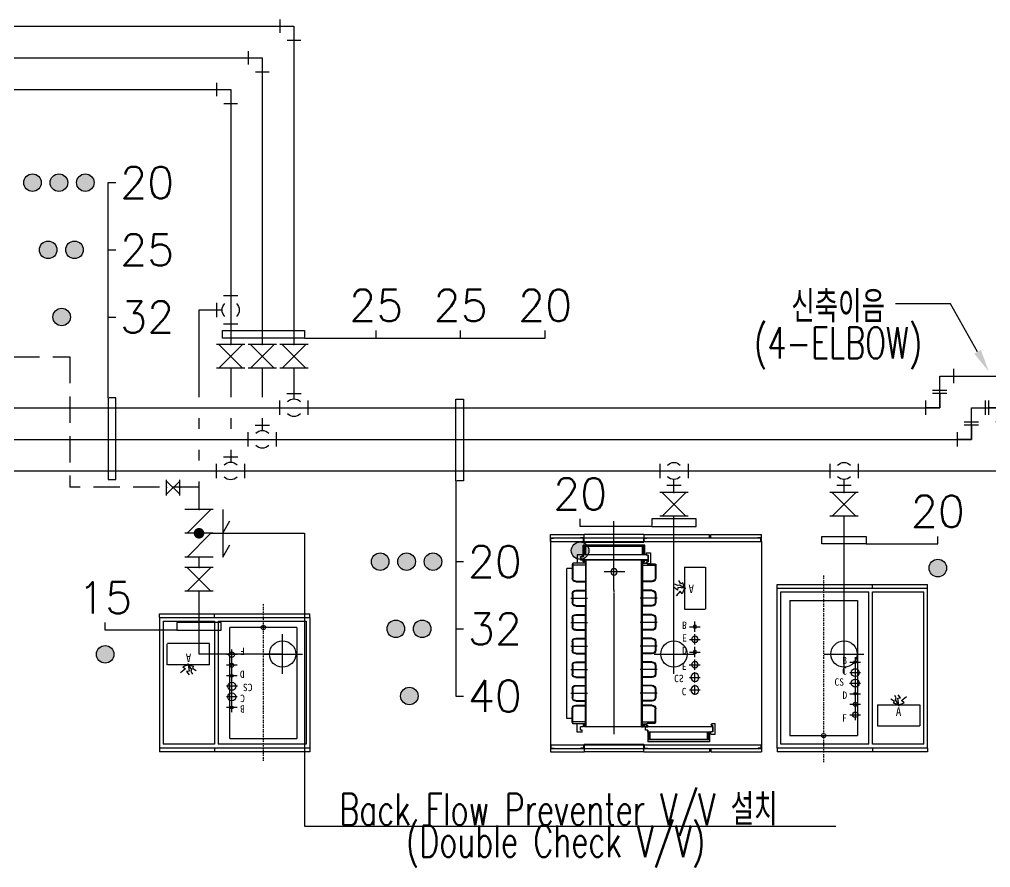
# Model space of a CAD drawing. Header units: millimetres. Extents: x 98929 to 11941380, y 952 to 54154.
# Drawn here: x 231322 to 240527, y 41948 to 49989 of the extents above; entities that cross this region are included whole.
import ezdxf
from ezdxf.enums import TextEntityAlignment as Align

# ---------------------------------------------------------------- set-up
doc = ezdxf.new("R2010")
doc.units = ezdxf.units.MM
for name, pattern in [('BORDER', [44.449999, 12.7, -6.35, 12.7, -6.35, 0, -6.35]), ('CENTER2', [28.575, 19.05, -3.175, 3.175, -3.175]), ('DASHED', [0.75, 0.5, -0.25]), ('DASHED2', [0.375, 0.25, -0.125]), ('DASHED3', [6.35, 4.233333, -2.116667]), ('HIDDEN', [0.375, 0.25, -0.125]), ('HIDDEN2', [4.7625, 3.175, -1.5875]), ('PHANTOM', [63.5, 31.75, -6.35, 6.35, -6.35, 6.35, -6.35])]:
    doc.linetypes.add(name, pattern=pattern)
for name, color, linetype, lineweight in [('-급수', 3, 'Continuous', 30), ('-급탕', 2, 'Continuous', 30), ('-환탕', 4, 'Continuous', 30)]:
    doc.layers.add(name, color=color, linetype=linetype, lineweight=lineweight)
for name, color, linetype in [('1', 1, 'Continuous'), ('5TXT', 7, 'Continuous'), ('AHU-02(SA)', 3, 'Continuous'), ('ex', 1, 'Continuous'), ('pipe', 3, 'Continuous'), ('UTIL-AIR', 3, 'DASHED2'), ('Y', 2, 'Continuous'), ('빌트인', 8, 'Continuous')]:
    doc.layers.add(name, color=color, linetype=linetype)
doc.styles.add('TSTYLE1', font='txt', dxfattribs={"width": 0.95, "height": 80})
doc.styles.add('TSTYLE4', font='txt', dxfattribs={"width": 0.95, "height": 70})
doc.styles.add('TSTYLE5', font='txt', dxfattribs={"width": 0.95, "height": 80})
doc.styles.add('TSTYLE7', font='txt', dxfattribs={"height": 70})
doc.styles.add('TSTYLE9', font='txt', dxfattribs={"width": 0.95, "height": 4})
doc.styles.add('굴림', font='simple.shx', dxfattribs={"bigfont": 'whgtxt.shx'})

# ---------------------------------------------------------------- blocks, each defined once
blk = doc.blocks.new('ac1000L-p')
at = {"layer": '빌트인', "linetype": 'Continuous'}
for p, q in [((-931.4, 937), (-931.4, 1002)), ((-931.4, 1002), (-611.4, 1002)), ((-931.4, 972), (-896.4, 972)), ((-931.4, 937), (1068.6, 937)), ((-931.4, -991), (-931.4, 937)), ((-926.4, 942), (-926.4, 967)), ((-926.4, 967), (-901.4, 967)), ((-896.4, 972), (918.6, 972)), ((-611.4, 972), (-646.4, 972)), ((-616.4, 967), (-641.4, 967)), ((-616.4, 942), (-616.4, 967)), ((-611.4, 929), (-611.4, 1002)), ((-46.4, 1002), (-611.4, 1002)), ((-611.4, 937), (-611.4, 972)), ((-611.4, 929), (-46.4, 929)), ((-46.4, 1002), (-46.4, 929)), ((-46.4, 1002), (576.1, 1002)), ((-46.4, 937), (-46.4, 972)), ((-46.4, 972), (-11.4, 972)), ((-41.4, 942), (-41.4, 967)), ((-41.4, 967), (-16.4, 967)), ((576.1, 972), (576.1, 1002)), ((588.6, 1002), (1068.6, 1002)), ((588.6, 972), (588.6, 1002)), ((918.6, 972), (1068.6, 972)), ((1068.6, 972), (1033.6, 972)), ((1063.6, 967), (1038.6, 967)), ((1063.6, 942), (1063.6, 967)), ((1068.6, 967), (1068.6, 1002)), ((1068.6, 937), (1068.6, 1002)), ((1068.6, 937), (1068.6, 972)), ((1068.6, -991), (1068.6, 937)), ((-8.3, 797.5), (-8.3, 907.5)), ((577.7, 907.5), (-8.3, 907.5)), ((-6.8, 797.5), (-6.8, 906)), ((576.2, 906), (-6.8, 906)), ((-6.8, 806.5), (-6.8, 886.5)), ((576.2, 886.5), (-6.8, 886.5)), ((3.2, 886.5), (3.2, 816.5)), ((13.2, 886.5), (3.2, 886.5)), ((13.2, 886.5), (13.2, 816.5)), ((556.2, 816.5), (556.2, 886.5)), ((566.2, 886.5), (556.2, 886.5)), ((566.2, 816.5), (566.2, 886.5)), ((576.2, 816.5), (576.2, 906)), ((577.7, 816.5), (577.7, 907.5)), ((589.2, 835.5), (589.2, 813.5)), ((589.2, 835.5), (629.2, 835.5)), ((629.2, 835.5), (629.2, 735.5)), ((-719.4, 736.5), (-719.4, 717.5)), ((-599.4, 736.5), (-719.4, 736.5)), ((-629.9, 815.5), (-677.4, 815.5)), ((-677.4, 815.5), (-677.4, 736.5)), ((-599.4, 736.5), (-677.4, 736.5)), ((-644.9, 798.5), (-644.9, 765.5)), ((-629.9, 798.5), (-644.9, 798.5)), ((-620.2, 765.5), (-644.9, 765.5)), ((-629.9, 815.5), (-629.9, 798.5)), ((-620.2, 748.5), (-620.2, 765.5)), ((-607.7, 748.5), (-620.2, 748.5)), ((-599.4, 765.5), (-607.7, 765.5)), ((-607.7, 748.5), (-607.7, 765.5)), ((-591.4, 765.5), (-599.4, 765.5)), ((-599.4, 765.5), (-599.4, -378.8)), ((-599.4, 765.5), (-599.4, 736.5)), ((-599.4, 736.5), (-599.4, 717.5)), ((-591.4, 765.5), (-591.4, -813.5)), ((-66.4, 765.5), (-591.4, 765.5)), ((-66.4, 765.5), (-66.4, -813.5)), ((-66.4, 765.5), (-58.4, 765.5)), ((-58.4, 765.5), (-58.4, -378.8)), ((-58.4, 765.5), (-58.4, 736.5)), ((-58.4, 765.5), (-50.2, 765.5)), ((-58.4, 736.5), (-22.9, 736.5)), ((-58.4, 736.5), (-58.4, 717.5)), ((-58.4, 736.5), (-14.9, 736.5)), ((-50.2, 748.5), (-50.2, 765.5)), ((-50.2, 748.5), (-37.7, 748.5)), ((-37.7, 765.5), (-6.9, 765.5)), ((-37.7, 748.5), (-37.7, 765.5)), ((-6.8, 797.5), (-29.8, 797.5)), ((-29.8, 797.5), (-29.8, 767.5)), ((609.2, 767.5), (-29.8, 767.5)), ((-22.9, 750.5), (-22.9, 736.5)), ((-22.9, 750.5), (-6.9, 750.5)), ((-14.9, 736.5), (-14.9, 732.5)), ((-6.9, 765.5), (-6.9, 750.5)), ((589.2, 816.5), (-6.8, 816.5)), ((-6.8, 816.5), (-6.8, 797.5)), ((589.2, 813.5), (589.2, 816.5)), ((609.2, 813.5), (589.2, 813.5)), ((609.2, 813.5), (589.2, 813.5)), ((593.2, 749.5), (593.2, 743.5)), ((593.2, 749.5), (609.2, 749.5)), ((593.2, 743.5), (601.2, 735.5)), ((609.2, 813.5), (609.2, 749.5)), ((609.2, 767.5), (609.2, 813.5)), ((-775.4, 686.5), (-775.4, -734.5)), ((-725.4, 686.5), (-775.4, 686.5)), ((-725.4, 726.5), (-725.4, 594.5)), ((-719.4, 726.5), (-725.4, 726.5)), ((-719.4, 726.5), (-719.4, 594.5)), ((-599.4, 717.5), (-719.4, 717.5)), ((-58.4, 717.5), (61.6, 717.5)), ((-14.9, 732.5), (61.6, 732.5)), ((61.6, 732.5), (61.6, 717.5)), ((61.6, 726.5), (61.6, 594.5)), ((61.6, 726.5), (67.6, 726.5)), ((67.6, 726.5), (67.6, 594.5)), ((601.2, 735.5), (629.2, 735.5)), ((-691.4, 566.5), (-599.4, 566.5)), ((-691.4, 560.5), (-599.4, 560.5)), ((33.6, 566.5), (-58.4, 566.5)), ((33.6, 560.5), (-58.4, 560.5)), ((-725.4, 407), (-725.4, 489)), ((-719.4, 407), (-719.4, 489)), ((-691.4, 523), (-599.4, 523)), ((-691.4, 517), (-599.4, 517)), ((33.6, 523), (-58.4, 523)), ((33.6, 517), (-58.4, 517)), ((61.6, 407), (61.6, 489)), ((67.6, 407), (67.6, 489)), ((438.6, 462.5), (438.6, 367)), ((-691.4, 379), (-599.4, 379)), ((-691.4, 373), (-599.4, 373)), ((33.6, 379), (-58.4, 379)), ((33.6, 373), (-58.4, 373)), ((388.6, 417), (488.6, 417)), ((-691.4, 299), (-599.4, 299)), ((-691.4, 293), (-599.4, 293)), ((33.6, 299), (-58.4, 299)), ((33.6, 293), (-58.4, 293)), ((388.6, 297), (488.6, 297)), ((438.6, 347), (438.6, 247)), ((-725.4, 183), (-725.4, 265)), ((-719.4, 183), (-719.4, 265)), ((61.6, 183), (61.6, 265)), ((67.6, 183), (67.6, 265)), ((438.6, 227), (438.6, 127)), ((-691.4, 155), (-599.4, 155)), ((-691.4, 149), (-599.4, 149)), ((33.6, 155), (-58.4, 155)), ((33.6, 149), (-58.4, 149)), ((384.3, 177), (488.6, 177)), ((438.6, 107), (438.6, 7)), ((-725.4, -41), (-725.4, 41)), ((-719.4, -41), (-719.4, 41)), ((-691.4, 75), (-599.4, 75)), ((-691.4, 69), (-599.4, 69)), ((33.6, 75), (-58.4, 75)), ((33.6, 69), (-58.4, 69)), ((61.6, -41), (61.6, 41)), ((67.6, -41), (67.6, 41)), ((388.6, 57), (488.6, 57)), ((-691.4, -69), (-599.4, -69)), ((-691.4, -75), (-599.4, -75)), ((33.6, -69), (-58.4, -69)), ((33.6, -75), (-58.4, -75)), ((388.6, -63), (488.6, -63)), ((438.6, -13), (438.6, -113)), ((-725.4, -265), (-725.4, -183)), ((-719.4, -265), (-719.4, -183)), ((-691.4, -149), (-599.4, -149)), ((-691.4, -155), (-599.4, -155)), ((33.6, -149), (-58.4, -149)), ((33.6, -155), (-58.4, -155)), ((61.6, -265), (61.6, -183)), ((67.6, -265), (67.6, -183)), ((388.6, -183), (488.6, -183)), ((438.6, -133), (438.6, -233)), ((-691.4, -293), (-599.4, -293)), ((-691.4, -299), (-599.4, -299)), ((33.6, -293), (-58.4, -293)), ((33.6, -299), (-58.4, -299)), ((-725.4, -494), (-725.4, -412)), ((-719.4, -494), (-719.4, -412)), ((-691.4, -378), (-599.4, -378)), ((-691.4, -384), (-599.4, -384)), ((-599.4, -813.5), (-599.4, -378.8)), ((33.6, -378), (-58.4, -378)), ((-58.4, -813.5), (-58.4, -378.8)), ((33.6, -384), (-58.4, -384)), ((61.6, -494), (61.6, -412)), ((67.6, -494), (67.6, -412)), ((-691.4, -522), (-599.4, -522)), ((-691.4, -528), (-599.4, -528)), ((33.6, -522), (-58.4, -522)), ((33.6, -528), (-58.4, -528)), ((272.6, -530.2), (243.4, -554.6)), ((299.4, -520.5), (260.4, -474.3)), ((276.3, -555.8), (272.6, -530.2)), ((338.6, -548), (276.3, -555.8)), ((338.6, -548), (293.3, -577.7)), ((318.8, -495), (299.4, -520.5)), ((338.6, -548), (318.8, -495)), ((338.6, -548), (323.7, -598.4)), ((338.5, -547.8), (351, -547.8)), ((-725.4, -774.5), (-725.4, -642.5)), ((-719.4, -774.5), (-719.4, -642.5)), ((-691.4, -608.5), (-599.4, -608.5)), ((-691.4, -614.5), (-599.4, -614.5)), ((33.6, -608.5), (-58.4, -608.5)), ((33.6, -614.5), (-58.4, -614.5)), ((61.6, -774.5), (61.6, -642.5)), ((67.6, -774.5), (67.6, -642.5)), ((272.6, -572.8), (249.5, -586.2)), ((293.3, -577.7), (272.6, -572.8)), ((306.7, -588.6), (284.8, -621.5)), ((323.7, -598.4), (306.7, -588.6)), ((-725.4, -734.5), (-775.4, -734.5)), ((-224.1, -703.1), (-421.7, -703.1)), ((-719.4, -774.5), (-725.4, -774.5)), ((-719.4, -784.5), (-719.4, -765.5)), ((-599.4, -765.5), (-719.4, -765.5)), ((-599.4, -784.5), (-719.4, -784.5)), ((-677.4, -863.5), (-677.4, -784.5)), ((-599.4, -784.5), (-677.4, -784.5)), ((-620.2, -813.5), (-644.9, -813.5)), ((-644.9, -846.5), (-644.9, -813.5)), ((-642.9, -845.5), (-642.9, -815.5)), ((-3.9, -815.5), (-642.9, -815.5)), ((-620.2, -796.5), (-620.2, -813.5)), ((-607.7, -796.5), (-620.2, -796.5)), ((-607.7, -796.5), (-607.7, -813.5)), ((-599.4, -813.5), (-607.7, -813.5)), ((-599.4, -784.5), (-599.4, -765.5)), ((-599.4, -813.5), (-599.4, -784.5)), ((-591.4, -813.5), (-599.4, -813.5)), ((-66.4, -813.5), (-591.4, -813.5)), ((-66.4, -813.5), (-58.4, -813.5)), ((-58.4, -784.5), (-58.4, -765.5)), ((-58.4, -765.5), (61.6, -765.5)), ((-58.4, -813.5), (-58.4, -784.5)), ((-58.4, -784.5), (-22.9, -784.5)), ((-58.4, -784.5), (-14.9, -784.5)), ((-58.4, -813.5), (-50.2, -813.5)), ((-50.2, -796.5), (-50.2, -813.5)), ((-50.2, -796.5), (-37.7, -796.5)), ((-37.7, -796.5), (-37.7, -813.5)), ((-37.7, -813.5), (-6.9, -813.5)), ((-22.9, -798.5), (-22.9, -784.5)), ((-22.9, -798.5), (-6.9, -798.5)), ((-19.9, -791.5), (-11.9, -783.5)), ((-19.9, -797.5), (-19.9, -791.5)), ((-19.9, -797.5), (-3.9, -797.5)), ((-14.9, -780.5), (61.6, -780.5)), ((-14.9, -784.5), (-14.9, -780.5)), ((-11.9, -783.5), (16.1, -783.5)), ((-6.9, -813.5), (-6.9, -798.5)), ((-3.9, -861.5), (-3.9, -797.5)), ((-3.9, -815.5), (-3.9, -861.5)), ((16.1, -883.5), (16.1, -783.5)), ((61.6, -780.5), (61.6, -765.5)), ((61.6, -774.5), (67.6, -774.5)), ((-629.9, -863.5), (-677.4, -863.5)), ((-629.9, -846.5), (-644.9, -846.5)), ((-619.9, -845.5), (-642.9, -845.5)), ((-629.9, -863.5), (-629.9, -846.5)), ((-621.4, -845.5), (-621.4, -955.5)), ((-619.9, -864.5), (-619.9, -845.5)), ((-619.9, -845.5), (-619.9, -954)), ((-23.9, -864.5), (-619.9, -864.5)), ((-619.9, -864.5), (-619.9, -944.5)), ((-609.9, -944.5), (-609.9, -864.5)), ((-599.9, -944.5), (-599.9, -864.5)), ((-56.9, -864.5), (-56.9, -944.5)), ((-46.9, -864.5), (-46.9, -944.5)), ((-36.9, -864.5), (-36.9, -944.5)), ((-36.9, -864.5), (-36.9, -954)), ((-35.4, -864.5), (-35.4, -955.5)), ((-3.9, -861.5), (-23.9, -861.5)), ((-23.9, -883.5), (-23.9, -861.5)), ((-3.9, -861.5), (-23.9, -861.5)), ((-23.9, -861.5), (-23.9, -864.5)), ((-23.9, -883.5), (16.1, -883.5)), ((-931.4, -991), (-931.4, -1056)), ((-931.4, -991), (1068.6, -991)), ((-931.4, -991), (-931.4, -1026)), ((-926.4, -996), (-926.4, -1021)), ((-35.4, -955.5), (-621.4, -955.5)), ((-36.9, -944.5), (-619.9, -944.5)), ((-36.9, -954), (-619.9, -954)), ((-616.4, -996), (-616.4, -1021)), ((-611.4, -983), (-611.4, -1056)), ((-611.4, -983), (-46.4, -983)), ((-611.4, -991), (-611.4, -1026)), ((-599.9, -944.5), (-609.9, -944.5)), ((-46.9, -944.5), (-56.9, -944.5)), ((-46.4, -1056), (-46.4, -983)), ((-46.4, -991), (-46.4, -1026)), ((-41.4, -996), (-41.4, -1021)), ((1063.6, -996), (1063.6, -1021)), ((1068.6, -991), (1068.6, -1056)), ((1068.6, -991), (1068.6, -1026)), ((-931.4, -1026), (-896.4, -1026)), ((-931.4, -1056), (-611.4, -1056)), ((-926.4, -1021), (-901.4, -1021)), ((-896.4, -1026), (1018.6, -1026)), ((-611.4, -1026), (-646.4, -1026)), ((-616.4, -1021), (-641.4, -1021)), ((-46.4, -1056), (-611.4, -1056)), ((-46.4, -1026), (-11.4, -1026)), ((-46.4, -1056), (576.1, -1056)), ((-41.4, -1021), (-16.4, -1021)), ((576.1, -1026), (576.1, -1056)), ((588.6, -1026), (588.6, -1056)), ((588.6, -1056), (1068.6, -1056)), ((1018.6, -1026), (1068.6, -1026)), ((1068.6, -1026), (1033.6, -1026)), ((1063.6, -1021), (1038.6, -1021))]:
    blk.add_line(p, q, dxfattribs=at)
at = {"layer": '빌트인', "linetype": 'CENTER2'}
for p, q in [((-328.9, -531.1), (-328.9, 834.3)), ((-737.5, 448), (-578.3, 448)), ((79.6, 448), (-79.6, 448)), ((-737.5, 224), (-578.3, 224)), ((79.6, 224), (-79.6, 224)), ((-737.5, 0), (-578.3, 0)), ((79.6, 0), (-79.6, 0)), ((-737.5, -224), (-578.3, -224)), ((79.6, -224), (-79.6, -224)), ((-737.5, -453), (-578.3, -453)), ((79.6, -453), (-79.6, -453)), ((-328.9, -531.1), (-328.9, -1182.1))]:
    blk.add_line(p, q, dxfattribs=at)
at = {"layer": '빌트인', "linetype": 'HIDDEN2'}
for p, q in [((338.5, -347.8), (538.5, -347.8)), ((338.5, -747.8), (338.5, -347.8)), ((538.5, -747.8), (538.5, -347.8)), ((338.5, -747.8), (538.5, -747.8))]:
    blk.add_line(p, q, dxfattribs=at)
at = {"layer": '빌트인', "linetype": 'Continuous'}
for centre, radius in [((438.6, 417), 38.1), ((438.6, 297), 38.1), ((438.6, 177), 30), ((438.6, 57), 15), ((438.6, -63), 30), ((438.6, -183), 15), ((-328.9, -703.1), 30)]:
    blk.add_circle(centre, radius, dxfattribs=at)
for centre, radius, start, end in [((-931.4, 942), 5, 269.99999, 359.99998), ((-901.4, 972), 5, 269.99999, 359.99998), ((-641.4, 972), 5, 180.00002, 270.00001), ((-611.4, 942), 5, 180.00002, 270.00001), ((-46.4, 942), 5, 269.99997, 359.99997), ((-16.4, 972), 5, 269.99997, 359.99997), ((1038.6, 972), 5, 180.00003, 270.00003), ((1068.6, 942), 5, 180.00003, 270.00003), ((-691.4, 594.5), 34, 180.00002, 270.00001), ((-691.4, 594.5), 28, 180.00002, 270.00001), ((33.6, 594.5), 28, 269.99999, 359.99998), ((33.6, 594.5), 34, 269.99999, 359.99998), ((-691.4, 489), 34, 89.99999, 179.99998), ((-691.4, 489), 28, 89.99999, 179.99998), ((33.6, 489), 34, 0.00002, 90.00001), ((33.6, 489), 28, 0.00002, 90.00001), ((-691.4, 407), 34, 179.99999, 269.99998), ((-691.4, 407), 28, 179.99999, 269.99998), ((33.6, 407), 28, 270.00002, 0.00001), ((33.6, 407), 34, 270.00002, 0.00001), ((-691.4, 265), 34, 89.99999, 179.99998), ((-691.4, 265), 28, 89.99999, 179.99998), ((33.6, 265), 34, 0.00002, 90.00001), ((33.6, 265), 28, 0.00002, 90.00001), ((-691.4, 183), 34, 179.99999, 269.99998), ((-691.4, 183), 28, 179.99999, 269.99998), ((33.6, 183), 28, 270.00002, 0.00001), ((33.6, 183), 34, 270.00002, 0.00001), ((-691.4, 41), 34, 89.99999, 179.99998), ((-691.4, 41), 28, 89.99999, 179.99998), ((33.6, 41), 34, 0.00002, 90.00001), ((33.6, 41), 28, 0.00002, 90.00001), ((-691.4, -41), 34, 179.99999, 269.99998), ((-691.4, -41), 28, 179.99999, 269.99998), ((33.6, -41), 28, 270.00002, 0.00001), ((33.6, -41), 34, 270.00002, 0.00001), ((-691.4, -183), 34, 89.99999, 179.99998), ((-691.4, -183), 28, 89.99999, 179.99998), ((33.6, -183), 34, 0.00002, 90.00001), ((33.6, -183), 28, 0.00002, 90.00001), ((-691.4, -265), 34, 179.99999, 269.99998), ((-691.4, -265), 28, 179.99999, 269.99998), ((33.6, -265), 28, 270.00002, 0.00001), ((33.6, -265), 34, 270.00002, 0.00001), ((-691.4, -412), 34, 89.99999, 179.99998), ((-691.4, -412), 28, 89.99999, 179.99998), ((33.6, -412), 34, 0.00002, 90.00001), ((33.6, -412), 28, 0.00002, 90.00001), ((-691.4, -494), 34, 179.99999, 269.99998), ((-691.4, -494), 28, 179.99999, 269.99998), ((33.6, -494), 28, 270.00002, 0.00001), ((33.6, -494), 34, 270.00002, 0.00001), ((-691.4, -642.5), 34, 89.99999, 179.99998), ((-691.4, -642.5), 28, 89.99999, 179.99998), ((33.6, -642.5), 34, 0.00002, 90.00001), ((33.6, -642.5), 28, 0.00002, 90.00001), ((-931.4, -996), 5, 0.00002, 90.00001), ((-611.4, -996), 5, 89.99999, 179.99998), ((-46.4, -996), 5, 0.00003, 90.00003), ((1068.6, -996), 5, 89.99997, 179.99997), ((-901.4, -1026), 5, 0.00002, 90.00001), ((-641.4, -1026), 5, 89.99999, 179.99998), ((-16.4, -1026), 5, 0.00003, 90.00003), ((1038.6, -1026), 5, 89.99997, 179.99997)]:
    blk.add_arc(centre, radius, start, end, dxfattribs=at)
at = {"layer": '빌트인', "linetype": 'Continuous', "width": 0.95}
for s, height, style, p in [('C', 70, 'TSTYLE9', (313.4, 396.8)), ('CS', 70, 'TSTYLE9', (241.2, 272.8)), ('F', 70, 'TSTYLE9', (313.4, 156.8)), ('D', 70, 'TSTYLE9', (317, 7.8)), ('E', 70, 'TSTYLE9', (317, -112.2)), ('B', 70, 'TSTYLE9', (317, -232.2)), ('A', 80, 'TSTYLE1', (377.9, -581.7))]:
    blk.add_text(s, height=height, rotation=359.99997, dxfattribs=dict(at, style=style)).set_placement(p)
blk = doc.blocks.new('AC557L')
at = {"layer": '1', "linetype": 'BORDER'}
blk.add_line((-272, 1636.1), (-272, -134.8), dxfattribs=at)
at = {"layer": '1', "linetype": 'Continuous'}
for p, q in [((-712, 0), (-712, 1551)), ((-712, 1551), (712, 1551)), ((-712, 1516), (712, 1516)), ((-677, 35), (-677, 1481)), ((-677, 1481), (157, 1481)), ((157, 35), (157, 1481)), ((192, 1516), (192, 1551)), ((192, 35), (192, 1481)), ((192, 1481), (677, 1481)), ((677, 35), (677, 1481)), ((712, 0), (712, 1551)), ((28, 860.5), (28, 765)), ((-22, 815), (78, 815)), ((28, 765), (28, 665)), ((-22, 715), (78, 715)), ((28, 665), (28, 565)), ((-26.3, 615), (78, 615)), ((28, 565), (28, 465)), ((-22, 515), (78, 515)), ((28, 465), (28, 365)), ((399.2, 441.8), (366.3, 463.7)), ((415, 475.9), (401.6, 499)), ((410.1, 455.2), (415, 475.9)), ((432, 472.2), (457.5, 475.9)), ((439.8, 409.9), (432, 472.2)), ((457.5, 475.9), (433.2, 505.1)), ((467.3, 449.1), (513.5, 488)), ((-22, 415), (78, 415)), ((389.4, 424.8), (399.2, 441.8)), ((439.8, 409.9), (389.4, 424.8)), ((439.8, 409.9), (410.1, 455.2)), ((439.8, 409.9), (492.8, 429.6)), ((440, 410), (440, 397.4)), ((492.8, 429.6), (467.3, 449.1)), ((-22, 315), (78, 315)), ((28, 365), (28, 265)), ((712, 0), (-712, 0)), ((-712, 0), (-712, -35)), ((157, 35), (-677, 35)), ((677, 35), (192, 35)), ((712, -35), (-712, -35)), ((192, 0), (192, -35)), ((712, 0), (712, -35))]:
    blk.add_line(p, q, dxfattribs=at)
at = {"layer": '1', "linetype": 'HIDDEN'}
for p, q in [((-592, 1397.1), (-592, 118.9)), ((-592, 1397.1), (48, 1397.1)), ((48, 1397.1), (48, 117.1)), ((-592, 118.9), (48, 117.1))]:
    blk.add_line(p, q, dxfattribs=at)
at = {"layer": '1', "linetype": 'HIDDEN2'}
for p, q in [((240, 410), (240, 210)), ((240, 410), (640, 410)), ((640, 410), (640, 210)), ((240, 210), (640, 210))]:
    blk.add_line(p, q, dxfattribs=at)
at = {"layer": '1', "linetype": 'Continuous'}
for centre, radius in [((28, 715), 38.1), ((28, 815), 12.7), ((28, 615), 38.1), ((28, 515), 12.7), ((28, 415), 19.1), ((28, 315), 25.4)]:
    blk.add_circle(centre, radius, dxfattribs=at)
at = {"layer": '1', "linetype": 'DASHED3'}
blk.add_circle((-272, 118), 20, dxfattribs=at)
at = {"layer": '1', "linetype": 'Continuous', "width": 0.95}
for s, height, rotation, style, p in [('B', 70, 359.99997, 'TSTYLE4', (-96, 794.5)), ('C', 70, 359.99997, 'TSTYLE4', (-97.2, 694.8)), ('CS', 70, 359.99997, 'TSTYLE4', (-169.3, 590.8)), ('D', 70, 359.99997, 'TSTYLE4', (-93.6, 465.8)), ('A', 80, 360, 'TSTYLE5', (412.3, 304.7)), ('F', 70, 360, 'TSTYLE4', (-96.9, 249.7))]:
    blk.add_text(s, height=height, rotation=rotation, dxfattribs=dict(at, style=style)).set_placement(p)
blk = doc.blocks.new('AC435L')
at = {"layer": '빌트인', "linetype": 'BORDER'}
blk.add_line((-320, 705.1), (-320, -785.8), dxfattribs=at)
at = {"layer": '빌트인', "linetype": 'Continuous'}
for p, q in [((-760, -651), (-760, 620)), ((-760, 620), (664, 620)), ((-760, 585), (664, 585)), ((144, 585), (144, 620)), ((664, -651), (664, 620)), ((-725, -616), (-725, 550)), ((-725, 550), (109, 550)), ((109, -616), (109, 550)), ((144, -616), (144, 550)), ((144, 550), (629, 550)), ((629, -616), (629, 550)), ((-70, 200), (30, 200)), ((-20, 245.5), (-20, 150)), ((-70, 100), (30, 100)), ((-20, 150), (-20, 50)), ((-74.3, 0), (30, 0)), ((-20, 50), (-20, -50)), ((-20, -50), (-20, -150)), ((-70, -100), (30, -100)), ((-20, -150), (-20, -250)), ((351.2, -173.2), (318.3, -151.3)), ((341.4, -190.2), (351.2, -173.2)), ((367, -139.1), (353.6, -116)), ((362.1, -159.8), (367, -139.1)), ((391.8, -205.1), (362.1, -159.8)), ((384, -142.8), (409.5, -139.1)), ((391.8, -205.1), (384, -142.8)), ((409.5, -139.1), (385.2, -109.9)), ((419.3, -165.9), (465.5, -127)), ((444.8, -185.4), (419.3, -165.9)), ((-70, -200), (30, -200)), ((-20, -250), (-20, -350)), ((391.8, -205.1), (341.4, -190.2)), ((391.8, -205.1), (444.8, -185.4)), ((392, -205), (392, -217.6)), ((-70, -300), (30, -300)), ((109, -616), (-725, -616)), ((629, -616), (144, -616)), ((664, -651), (-760, -651)), ((-760, -651), (-760, -686)), ((664, -686), (-760, -686)), ((144, -651), (144, -686)), ((664, -651), (664, -686))]:
    blk.add_line(p, q, dxfattribs=at)
at = {"layer": '빌트인', "linetype": 'HIDDEN'}
for p, q in [((-640, 497.1), (-640, -557.1)), ((-640, 497.1), (0, 497.1)), ((0, 497.1), (0, -558.9)), ((-640, -557.1), (0, -558.9))]:
    blk.add_line(p, q, dxfattribs=at)
at = {"layer": '빌트인', "linetype": 'HIDDEN2'}
for p, q in [((192, -205), (192, -405)), ((192, -205), (592, -205)), ((592, -205), (592, -405)), ((192, -405), (592, -405))]:
    blk.add_line(p, q, dxfattribs=at)
at = {"layer": '빌트인', "linetype": 'Continuous'}
for centre, radius in [((-20, 200), 12.7), ((-20, 100), 38.1), ((-20, 0), 38.1), ((-20, -100), 12.7), ((-20, -200), 19.1), ((-20, -300), 25.4)]:
    blk.add_circle(centre, radius, dxfattribs=at)
at = {"layer": '빌트인', "linetype": 'DASHED3'}
blk.add_circle((-320, -558), 20, dxfattribs=at)
at = {"layer": '빌트인', "linetype": 'Continuous', "width": 0.95}
for s, height, rotation, style, p in [('B', 70, 359.99997, 'TSTYLE4', (-144, 179.5)), ('C', 70, 359.99997, 'TSTYLE4', (-145.2, 79.8)), ('CS', 70, 359.99997, 'TSTYLE4', (-217.3, -24.2)), ('D', 70, 359.99997, 'TSTYLE4', (-141.6, -149.2)), ('A', 80, 360, 'TSTYLE5', (364.3, -310.3)), ('F', 70, 360, 'TSTYLE4', (-144.9, -365.3))]:
    blk.add_text(s, height=height, rotation=rotation, dxfattribs=dict(at, style=style)).set_placement(p)
blk = doc.blocks.new('P1')
at = {"layer": '1', "color": 1, "linetype": 'Continuous'}
for p, q in [((0, -112.5), (0, 112.5)), ((112.5, 0), (-112.5, 0))]:
    blk.add_line(p, q, dxfattribs=at)
at = {"layer": 'pipe', "color": 2}
blk.add_circle((0, 0), 75, dxfattribs=at)
blk = doc.blocks.new('SF31T')
at = {"color": 2, "linetype": 'Continuous'}
for p, q in [((-0.75, 1.5), (0.75, 1.5)), ((1.5, 0.75), (1.5, -0.75)), ((-0.75, -1.5), (0.75, -1.5))]:
    blk.add_line(p, q, dxfattribs=at)
at = {"color": 0, "linetype": 'Continuous'}
for p, q in [((0, 1.5), (0, -1.5)), ((1.5, 0), (0.9, 0))]:
    blk.add_line(p, q, dxfattribs=at)
at = {"color": 2, "linetype": 'Continuous'}
for start, end in [(131.8103, 228.1897), (311.8103, 408.1897)]:
    blk.add_arc((0, 0), 0.9, start, end, dxfattribs=at)
for p in [(0, 1.5), (1.5, 0), (0, -1.5)]:
    blk.add_point(p, dxfattribs=at)
blk = doc.blocks.new('VALG01')
at = {"color": 3, "linetype": 'Continuous'}
for p, q in [((-1.25, 1.5), (-1.25, -1.5)), ((1.25, 1.5), (1.25, -1.5))]:
    blk.add_line(p, q, dxfattribs=at)
at = {"color": 2, "linetype": 'Continuous'}
for p, q in [((-1.25, -1.25), (1.25, 1.25)), ((-1.25, 1.25), (1.25, -1.25))]:
    blk.add_line(p, q, dxfattribs=at)
at = {"color": 3, "linetype": 'Continuous'}
for p in [(-1.25, 0), (1.25, 0)]:
    blk.add_point(p, dxfattribs=at)
blk = doc.blocks.new('A$C2A6351C6')
at = {"xscale": 49.99999999999999, "yscale": 49.99999999999999, "zscale": 49.99999999999999, "rotation": 180}
blk.add_blockref('VALG01', (62.5, 75), dxfattribs=at)
blk = doc.blocks.new('VALC01')
at = {"color": 2, "linetype": 'Continuous'}
for p, q in [((1.25, 2.5), (-0.05, 3.25)), ((-1.25, 2.5), (1.25, 2.5)), ((-1.25, 1.25), (1.25, -1.25))]:
    blk.add_line(p, q, dxfattribs=at)
at = {"color": 3, "linetype": 'Continuous'}
for p, q in [((-1.25, 1.5), (-1.25, -1.5)), ((1.25, 1.5), (1.25, -1.5))]:
    blk.add_line(p, q, dxfattribs=at)
for p in [(-1.25, 0), (1.25, 0)]:
    blk.add_point(p, dxfattribs=at)
blk = doc.blocks.new('SA20L')
at = {"color": 2, "linetype": 'Continuous'}
for p, q in [((1.59, 0.53), (0.53, 1.59)), ((0.53, -1.59), (1.59, -0.53))]:
    blk.add_line(p, q, dxfattribs=at)
at = {"color": 0, "linetype": 'Continuous'}
blk.add_lwpolyline([(1.06, -1.06), (0, 0), (1.06, 1.06)], dxfattribs=at)
at = {"color": 2, "linetype": 'Continuous'}
for p in [(1.06, 1.06), (1.06, -1.06)]:
    blk.add_point(p, dxfattribs=at)

msp = doc.modelspace()

# ---------------------------------------------------------------- hatches: boundary and pattern name
at = {"layer": '5TXT'}
h = msp.add_hatch(color=7, dxfattribs=at)
h.dxf.hatch_style = 1
edge = h.paths.add_edge_path()
edge.add_arc((231446.6, 48441.4), 83.3, 540, 900, ccw=False)
h = msp.add_hatch(color=7, dxfattribs=at)
h.dxf.hatch_style = 1
edge = h.paths.add_edge_path()
edge.add_arc((231696.6, 48441.4), 83.3, -360, 0)
h = msp.add_hatch(color=7, dxfattribs=at)
h.dxf.hatch_style = 1
edge = h.paths.add_edge_path()
edge.add_arc((231946.6, 48441.4), 83.3, -360, 0)
h = msp.add_hatch(color=7, dxfattribs=at)
h.dxf.hatch_style = 1
edge = h.paths.add_edge_path()
edge.add_arc((231594.5, 47804.4), 83.3, -360, 0)
h = msp.add_hatch(color=7, dxfattribs=at)
h.dxf.hatch_style = 1
edge = h.paths.add_edge_path()
edge.add_arc((231844.5, 47804.4), 83.3, -360, 0)
h = msp.add_hatch(color=7, dxfattribs=at)
h.dxf.hatch_style = 1
edge = h.paths.add_edge_path()
edge.add_arc((231723.1, 47167.5), 83.3, -360, 0)
h = msp.add_hatch(color=7, dxfattribs=at)
h.dxf.hatch_style = 1
edge = h.paths.add_edge_path()
edge.add_arc((236636.5, 44952.5), 83.3, -360, 0)
h = msp.add_hatch(color=7, dxfattribs=at)
h.dxf.hatch_style = 1
edge = h.paths.add_edge_path()
edge.add_arc((234741.7, 44848.2), 83.3, 540, 900, ccw=False)
h = msp.add_hatch(color=7, dxfattribs=at)
h.dxf.hatch_style = 1
edge = h.paths.add_edge_path()
edge.add_arc((234991.7, 44848.2), 83.3, -360, 0)
h = msp.add_hatch(color=7, dxfattribs=at)
h.dxf.hatch_style = 1
edge = h.paths.add_edge_path()
edge.add_arc((235241.7, 44848.2), 83.3, -360, 0)
h = msp.add_hatch(color=7, dxfattribs=at)
h.dxf.hatch_style = 1
edge = h.paths.add_edge_path()
edge.add_arc((240027.4, 44787.3), 83.3, 540, 900, ccw=False)
h = msp.add_hatch(color=7, dxfattribs=at)
h.dxf.hatch_style = 1
edge = h.paths.add_edge_path()
edge.add_arc((234889.7, 44211.2), 83.3, -360, 0)
h = msp.add_hatch(color=7, dxfattribs=at)
h.dxf.hatch_style = 1
edge = h.paths.add_edge_path()
edge.add_arc((235139.6, 44211.2), 83.3, -360, 0)
h = msp.add_hatch(color=7, dxfattribs=at)
h.dxf.hatch_style = 1
edge = h.paths.add_edge_path()
edge.add_arc((232135.1, 43969.2), 83.3, -360, 0)
h = msp.add_hatch(color=7, dxfattribs=at)
h.dxf.hatch_style = 1
edge = h.paths.add_edge_path()
edge.add_arc((235018.2, 43574.3), 83.3, -360, 0)

# ---------------------------------------------------------------- linework, layer by layer
at = {"layer": '-급수', "linetype": 'Continuous', "ltscale": 10}
for p, q in [((220196.6, 49324.6), (233324.5, 49324.6)), ((233324.5, 49324.6, 0.5), (233324.5, 46907.6, 0.5)), ((233024.5, 47234.1, -0.5), (233243.5, 47234.1, -0.5)), ((233024.5, 46407.8, 0.5), (233024.5, 47234.1, 0.5)), ((233324.5, 46682.6, 0.5), (233324.5, 46407.8, 0.5)), ((233024.5, 46107.8, 0.5), (233024.5, 46207.8, 0.5)), ((233324.5, 46207.8, 0.5), (233324.5, 46107.8, 0.5)), ((233024.5, 45807.8, 0.5), (233024.5, 45907.8, 0.5)), ((233324.5, 45907.8, 0.5), (233324.5, 45788.8, 0.5)), ((229322.9, 45707.8), (237435.9, 45707.8)), ((237615.9, 45707.8), (239048, 45707.8)), ((239228, 45707.8), (242465.6, 45707.8)), ((233024.5, 45342.1, 0.5), (233024.5, 45607.8, 0.5)), ((237525.9, 45504.5), (237525.9, 45626.8)), ((239138, 45584.4), (239138, 45626.8)), ((239138, 45504.5), (239138, 45626.8)), ((237525.9, 43972.5), (237525.9, 45279.5)), ((239138, 43972.5), (239138, 45279.5)), ((233024.5, 44792.1, 0.5), (233024.5, 44892.1, 0.5)), ((233024.5, 43972.5, 0.5), (233024.5, 44567.1, 0.5)), ((233816.6, 43972.5), (233024.5, 43972.5, 0.5))]:
    msp.add_line(p, q, dxfattribs=at)
at = {"layer": '-급탕', "color": 4, "linetype": 'Continuous', "ltscale": 10}
for p, q in [((220416.5, 49624.6), (233624.5, 49624.6)), ((233624.5, 49624.6, 0.5), (233624.5, 46907.6, 0.5)), ((233624.5, 46682.6, 0.5), (233624.5, 46407.8, 0.5)), ((219431.6, 46307.8), (240044.6, 46307.8)), ((240344.6, 46307.8), (240644.6, 46307.8)), ((240344.6, 46007.8), (240344.6, 46307.8)), ((233624.5, 46207.8, 0.5), (233624.5, 46088.8, 0.5)), ((219731.6, 46007.8), (240344.6, 46007.8))]:
    msp.add_line(p, q, dxfattribs=at)
at = {"layer": '-환탕', "color": 2, "linetype": 'Continuous', "ltscale": 10}
for p, q in [((233789.5, 49988.8, -0.5), (233789.5, 49860.3, -0.5)), ((233988.8, 49789.6, -0.5), (233860.3, 49789.6, -0.5))]:
    msp.add_line(p, q, dxfattribs=at)
at = {"layer": '-환탕', "linetype": 'Continuous', "ltscale": 10}
for p, q in [((220416.5, 49924.6, -0.5), (233924.5, 49924.6, -0.5)), ((233924.5, 49924.6), (233924.5, 46907.6)), ((233924.5, 46682.6), (233924.5, 46388.8)), ((240044.6, 46607.8), (240944.6, 46607.8)), ((240044.6, 46307.8), (240044.6, 46607.8)), ((231700.7, 46307.8, -0.5), (240044.6, 46307.8, -0.5))]:
    msp.add_line(p, q, dxfattribs=at)
at = {"color": 1}
for p, q in [((240145.6, 47291.2, -0.5), (239626, 47291.2, -0.5)), ((240403.7, 46837.6, -0.5), (240145.6, 47291.2, -0.5))]:
    msp.add_line(p, q, dxfattribs=at)
msp.add_solid([(240372.4, 46819.8, -0.5), (240435, 46855.4, -0.5), (240510.5, 46649.8, -0.5)], dxfattribs=at)
at = {"layer": '5TXT', "color": 7}
for centre in [(231446.6, 48441.4), (231696.6, 48441.4), (231946.6, 48441.4), (231594.5, 47804.4), (231844.5, 47804.4), (231723.1, 47167.5), (236636.5, 44952.5), (234741.7, 44848.2), (234991.7, 44848.2), (235241.7, 44848.2), (240027.4, 44787.3), (234889.7, 44211.2), (235139.6, 44211.2), (232135.1, 43969.2, 0.5), (235018.2, 43574.3)]:
    msp.add_circle(centre, 83.3, dxfattribs=at)
at = {"layer": 'AHU-02(SA)', "color": 1, "const_width": 50, "elevation": 0.5}
msp.add_lwpolyline([(233024.5, 45142.1, -1), (233024.5, 45092.1, -1)], format="xyb", close=True, dxfattribs=at)
at = {"layer": 'ex', "ltscale": 3000}
for p, q in [((232164.1, 46400), (232164.1, 48441.4)), ((232164.1, 48441.4), (232236.1, 48441.4)), ((232164.1, 47804.4), (232236.1, 47804.4)), ((232164.1, 47167.5), (232236.1, 47167.5)), ((233247.7, 46968), (233247.7, 47040)), ((233247.7, 47040), (234024.5, 47040)), ((234704.5, 46968), (234704.5, 47040)), ((235504.4, 46968), (235504.4, 47040)), ((236304.4, 46968), (236304.4, 47040)), ((234024.5, 46968), (233247.7, 46968)), ((234024.5, 46968), (236304.4, 46968)), ((232164.1, 46400), (232164.1, 45627.4)), ((232236.1, 45627.4), (232236.1, 46400)), ((235459.2, 46388.3), (235531.2, 46388.3)), ((235459.2, 45615.7), (235459.2, 46388.3)), ((235531.2, 46388.3), (235531.2, 45615.7)), ((232164.1, 45627.4), (232236.1, 45627.4)), ((235459.2, 45615.7), (235459.2, 43574.3)), ((236636.5, 45181.2), (236636.5, 45253.2)), ((237735.4, 45253.2), (237316.5, 45253.2)), ((237735.4, 45181.2), (237735.4, 45253.2)), ((237316.5, 45181.2), (236636.5, 45181.2)), ((237316.5, 45181.2), (237735.4, 45181.2)), ((238928.6, 45015.9), (238928.6, 45087.9)), ((238928.6, 45087.9), (239347.4, 45087.9)), ((239347.4, 45015.9), (238928.6, 45015.9)), ((239347.4, 45015.9), (240027.4, 45015.9)), ((240027.4, 45015.9), (240027.4, 45087.9)), ((235459.2, 44848.2), (235531.2, 44848.2)), ((232135.1, 44197.8, 0.5), (232135.1, 44269.8, 0.5)), ((232815.1, 44197.8, 0.5), (232135.1, 44197.8, 0.5)), ((233234, 44269.8, 0.5), (232815.1, 44269.8, 0.5)), ((232815.1, 44197.8, 0.5), (233234, 44197.8, 0.5)), ((233234, 44197.8, 0.5), (233234, 44269.8, 0.5)), ((235459.2, 44211.2), (235531.2, 44211.2)), ((235459.2, 43574.3), (235531.2, 43574.3))]:
    msp.add_line(p, q, dxfattribs=at)
at = {"layer": 'ex', "linetype": 'PHANTOM', "ltscale": 2}
for p, q in [((234024.5, 47040), (234024.5, 46968)), ((232236.1, 46400), (232164.1, 46400)), ((235531.2, 45615.7), (235459.2, 45615.7)), ((237316.5, 45253.2), (237316.5, 45181.2)), ((239347.4, 45087.9), (239347.4, 45015.9)), ((232815.1, 44269.8, 0.5), (232815.1, 44197.8, 0.5))]:
    msp.add_line(p, q, dxfattribs=at)
at = {"layer": 'pipe', "color": 1, "ltscale": 3}
for p, q in [((233129.9, 45117.1), (234024.6, 45117.1)), ((234024.6, 45117.1), (234024.6, 42341)), ((234024.6, 42341), (239060.5, 42341))]:
    msp.add_line(p, q, dxfattribs=at)
at = {"layer": 'UTIL-AIR', "linetype": 'DASHED', "lineweight": -3, "ltscale": 500}
for p, q in [((207262.7, 46789), (231799, 46789)), ((231799, 46789), (231799, 45555.1)), ((233024.5, 45555.1, 0.5), (231799, 45555.1))]:
    msp.add_line(p, q, dxfattribs=at)
at = {"layer": 'Y'}
for p, q in [((233489.5, 49688.8), (233489.5, 49560.3)), ((233688.8, 49489.6), (233560.3, 49489.6)), ((233189.5, 49388.8), (233189.5, 49260.3)), ((233388.8, 49189.6), (233260.3, 49189.6))]:
    msp.add_line(p, q, dxfattribs=at)

# ---------------------------------------------------------------- block references
at = {"layer": '-급수', "linetype": 'Continuous', "ltscale": 10, "xscale": -90, "yscale": 90, "zscale": 90}
msp.add_blockref('SF31T', (233324.5, 47234.1, -0.5), dxfattribs=at)
at = {"layer": '-급수', "linetype": 'Continuous', "ltscale": 10}
for name, p, xscale, yscale, zscale, rotation in [('A$C2A6351C6', (233459.5, 46907.6, 0.5), -1.8, 1.8, 1.8, 90), ('SF31T', (233324.5, 45707.8, 0.5), 90, 90, 90, 90), ('SF31T', (237525.9, 45707.8), -90, 90, 90, 90), ('SF31T', (239138, 45707.8), -90, 90, 90, 90), ('A$C2A6351C6', (237660.9, 45279.5), 1.8, 1.8, 1.8, 90), ('A$C2A6351C6', (239273, 45279.5), 1.8, 1.8, 1.8, 90), ('VALC01', (233024.5, 45229.6, 0.5), 90, 90, 90, 270), ('VALC01', (233024.5, 45004.6, 0.5), 90, 90, 90, 270), ('A$C2A6351C6', (233159.5, 44567.1, 0.5), 1.8, 1.8, 1.8, 90)]:
    msp.add_blockref(name, p, dxfattribs=dict(at, xscale=xscale, yscale=yscale, zscale=zscale, rotation=rotation))
at = {"layer": '-급탕', "color": 4, "linetype": 'Continuous', "ltscale": 10}
for name, p, xscale, yscale, zscale, rotation in [('A$C2A6351C6', (233759.5, 46907.6, 0.5), -1.8, 1.8, 1.8, 90), ('SA20L', (240344.6, 46307.8), 89.99999999996892, 89.99999999996892, 89.99999999996892, 315.0000000000943), ('SA20L', (240644.6, 46307.8), -89.99999999996892, 89.99999999996892, 89.99999999996892, 44.99999999990568), ('SA20L', (240344.6, 46007.8), 89.99999999996892, 89.99999999996892, 89.99999999996892, 135.0000000000943), ('SF31T', (233624.5, 46007.8, 0.5), 90, 90, 90, 90), ('A$C2A6351C6', (232717.5, 45474), 1.008000000001714, 1.00800000000163, 1.008, 2.346779077091249e-05)]:
    msp.add_blockref(name, p, dxfattribs=dict(at, xscale=xscale, yscale=yscale, zscale=zscale, rotation=rotation))
at = {"layer": '-환탕', "linetype": 'Continuous', "ltscale": 10}
for name, p, xscale, yscale, zscale, rotation in [('A$C2A6351C6', (234059.5, 46907.6), -1.8, 1.8, 1.8, 90), ('SA20L', (240044.6, 46607.8), 89.99999999996892, 89.99999999996892, 89.99999999996892, 315.0000000000943), ('SA20L', (240044.6, 46307.8), 89.99999999996892, 89.99999999996892, 89.99999999996892, 135.0000000000943), ('SF31T', (233924.5, 46307.8), 90, 90, 90, 90)]:
    msp.add_blockref(name, p, dxfattribs=dict(at, xscale=xscale, yscale=yscale, zscale=zscale, rotation=rotation))
at = {"layer": 'pipe', "xscale": 1.666666666666667, "yscale": 1.666666666666667, "zscale": 1.666666666666667, "rotation": 270}
for p in [(233816.6, 43972.5), (237525.9, 43972.5), (239138, 43972.5)]:
    msp.add_blockref('P1', p, dxfattribs=at)
at = {"layer": '빌트인', "xscale": -1, "rotation": 180}
msp.add_blockref('ac1000L-p', (237286, 44048.4), dxfattribs=at)
at = {"layer": '빌트인'}
msp.add_blockref('AC557L', (239216.5, 43081.4), dxfattribs=at)
at = {"layer": '빌트인', "linetype": 'Continuous', "lineweight": -3, "rotation": 180}
msp.add_blockref('AC435L', (233315, 43666.4), dxfattribs=at)

# ---------------------------------------------------------------- texts
at = {"layer": '5TXT', "color": 7, "style": '굴림'}
for s, p in [('20', (232533, 48441.4)), ('25', (232533, 47804.4)), ('25', (234704.5, 47277)), ('25', (235504.4, 47277)), ('20', (236304.4, 47277)), ('32', (232533, 47167.5)), ('20', (236636.5, 45490.1)), ('20', (240027.4, 45324.9)), ('20', (235828.2, 44848.2)), ('15', (232135.1, 44506.8, 0.5)), ('32', (235828.2, 44211.2)), ('40', (235828.2, 43574.3))]:
    msp.add_text(s, height=300, dxfattribs=at).set_placement(p, align=Align.MIDDLE_CENTER)
at = {"layer": '5TXT', "color": 7, "style": '굴림', "width": 0.7}
for s, p in [('신축이음', (239082.1, 47279.4, -0.5)), ('(4-ELBOW)', (239082.1, 46901.2, -0.5)), ('Back Flow Preventer V/V 설치', (236431.5, 42477.4)), ('(Double Check V/V)', (236404.1, 42176.4))]:
    msp.add_text(s, height=300, dxfattribs=at).set_placement(p, align=Align.MIDDLE)

doc.saveas('drawing.dxf')
